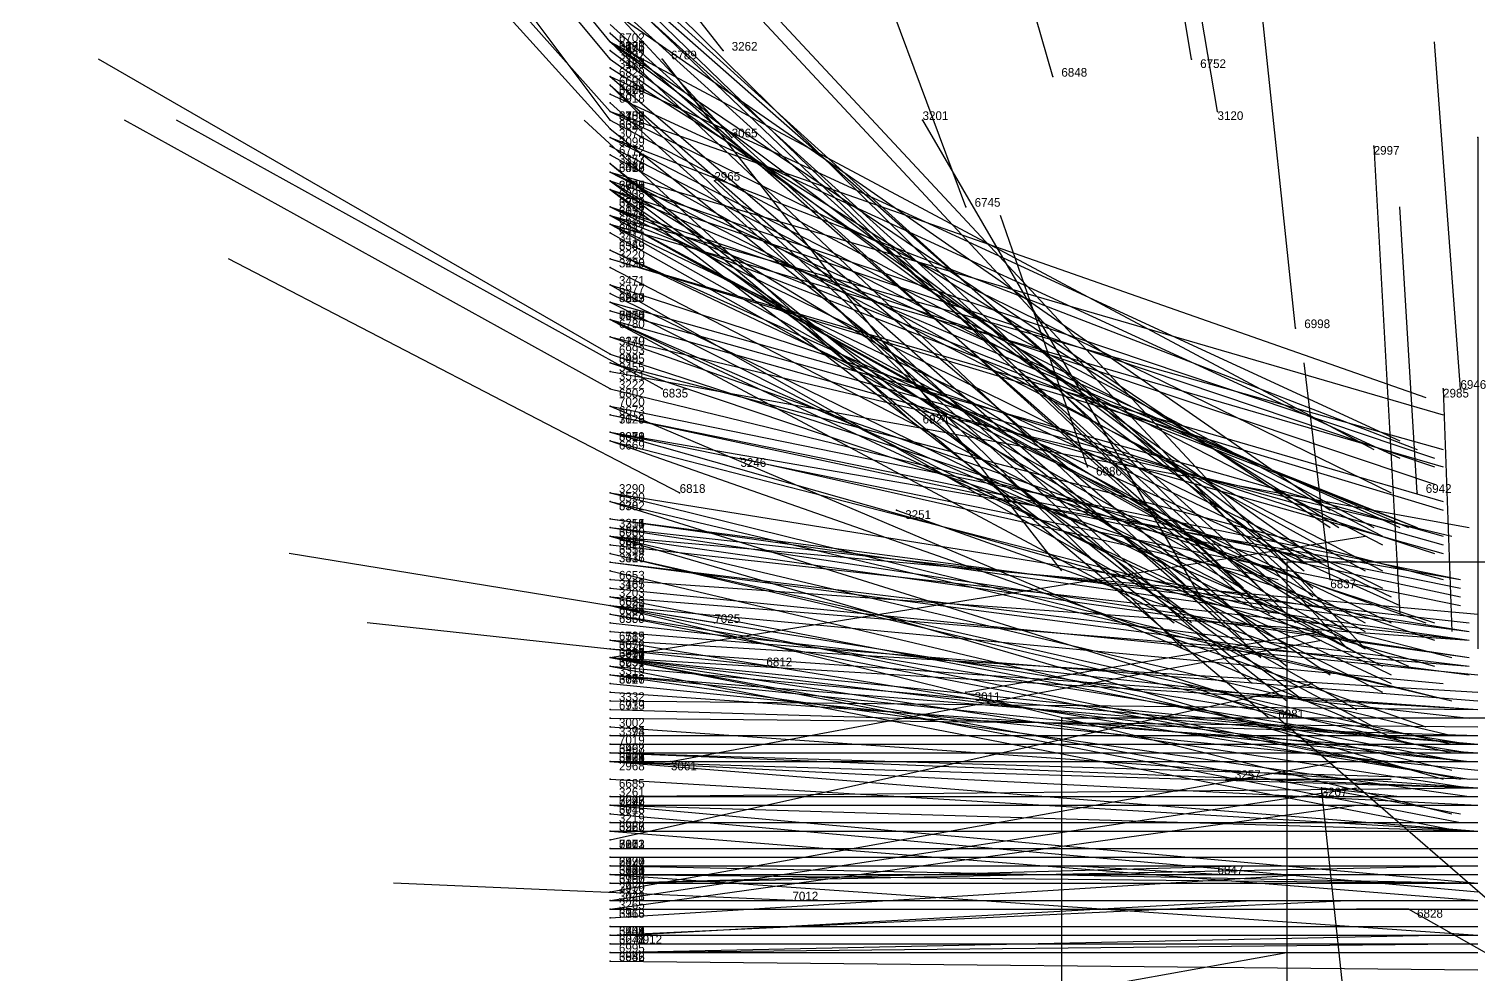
# Model space of a CAD drawing. Extents: x -0.07 to 1.1, y -0.07 to 1.1.
# Drawn here: x -0.067 to 0.1, y 0.8895 to 0.9985 of the extents above; entities that cross this region are included whole.
import ezdxf

# ---------------------------------------------------------------- set-up
doc = ezdxf.new("R2010")
doc.units = 0
for name, color, linetype in [('Clients', 3, 'CONTINUOUS'), ('Facilities', 3, 'CONTINUOUS'), ('Facilities_lines', 3, 'CONTINUOUS'), ('Min_max_boxes', 1, 'CONTINUOUS'), ('Normals', 1, 'CONTINUOUS'), ('Source_points', 5, 'CONTINUOUS'), ('Text', 3, 'CONTINUOUS')]:
    doc.layers.add(name, color=color, linetype=linetype)

msp = doc.modelspace()

# ---------------------------------------------------------------- linework, layer by layer
at = {"layer": 'Clients', "color": 5}
for p in [(0.077, 0.919, 1), (0.082, 0.911), (0.092, 0.897, 1)]:
    msp.add_point(p, dxfattribs=at)
at = {"layer": 'Facilities', "color": 3}
for p in [(0, 0.998, 0.742), (0, 0.997, 0.174), (0, 0.997, 0.108), (0, 0.997, 0.38), (0, 0.997, 0.53), (0, 0.997, 0.54), (0, 0.996, 0.232), (0.013, 0.996), (0, 0.995, 0.332), (0, 0.995, 0.399), (0, 0.994, 0.114), (0.006, 0.995, 1), (0.067, 0.995, 1), (0, 0.993, 0.614), (0, 0.993, 0.865), (0.051, 0.993, 1), (0, 0.992, 0.015), (0, 0.992, 0.609), (0, 0.991, 0.903), (0, 0.99, 0.771), (0, 0.989, 0.2), (0, 0.989, 0.466), (0, 0.989, 0.877), (0.07, 0.989), (0, 0.988, 0.23), (0, 0.988, 0.51), (0.036, 0.988), (0, 0.987, 0.33), (0, 0.987, 0.435), (0, 0.986, 0.209), (0, 0.986, 0.232), (0.014, 0.986), (0.1, 0.986), (0, 0.985, 0.825), (0, 0.984, 0.149), (0.088, 0.985), (0, 0.983, 0.474), (0, 0.983, 0.522), (0, 0.982, 0.204), (0, 0.982, 0.399), (0, 0.982, 0.368), (0, 0.981, 0.221), (0, 0.981, 0.052), (0, 0.981, 0.517), (0, 0.981, 0.866), (0.012, 0.981), (0, 0.98, 0.534), (0, 0.98, 0.86), (0, 0.98, 0.911), (0, 0.98, 0.984), (0, 0.978, 0.112), (0, 0.978, 0.104), (0, 0.978, 0.855), (0.041, 0.978, 1), (0, 0.977, 0.028), (0, 0.977, 0.056), (0, 0.977, 0.585), (0, 0.977, 0.932), (0, 0.977, 0.868), (0, 0.976, 0.209), (0, 0.976, 0.526), (0, 0.976, 0.802), (0, 0.975, 0.311), (0, 0.973, 0.366), (0, 0.973, 0.699), (0, 0.972, 0.187), (0, 0.972, 0.192), (0, 0.971, 0.477), (0, 0.969, 0.501), (0, 0.969, 0.8), (0, 0.968, 0.755), (0, 0.967, 0.321), (0, 0.967, 0.843), (0, 0.967, 0.885), (0, 0.966, 0.82), (0, 0.965, 0.504), (0, 0.965, 0.312), (0, 0.965, 0.743), (0, 0.965, 0.857), (0.079, 0.964, 1), (0, 0.963, 0.158), (0, 0.963, 0.125), (0, 0.961, 0.391), (0, 0.961, 0.997), (0, 0.96, 0.397), (0, 0.96, 0.825), (0, 0.959, 0.447), (0, 0.957, 0.011), (0, 0.957, 0.999), (0.006, 0.957, 1), (0.096, 0.957), (0.098, 0.957, 1), (0, 0.955, 0.549), (0, 0.955, 0.857), (0, 0.954, 0.092), (0, 0.954, 0.836), (0.035, 0.953, 1), (0, 0.952, 0.957), (0, 0.952, 0.853), (0, 0.952, 0.779), (0, 0.951, 0.371), (0, 0.951, 0.691), (0.015, 0.949), (0.055, 0.948, 1), (0, 0.945, 0.241), (0, 0.945, 0.663), (0, 0.944, 0.486), (0, 0.944, 0.979), (0.008, 0.945, 1), (0.093, 0.945, 1), (0.033, 0.943), (0, 0.942, 0.156), (0, 0.942, 0.204), (0, 0.941, 0.192), (0, 0.941, 0.287), (0, 0.94, 0.318), (0, 0.94, 0.415), (0, 0.94, 0.736), (0, 0.94, 0.851), (0, 0.939, 0.128), (0, 0.938, 0.345), (0, 0.938, 0.691), (0, 0.937, 0.461), (0, 0.937, 0.487), (0, 0.936, 0.711), (0, 0.935, 0.071), (0, 0.934, 0.407), (0.083, 0.935, 1), (0, 0.933, 0.053), (0, 0.933, 0.749), (0, 0.932, 0.532), (0, 0.932, 0.579), (0, 0.932, 0.7), (0, 0.932, 0.966), (0, 0.931, 0.668), (0, 0.931, 0.745), (0, 0.93, 0.881), (0, 0.929, 0.887), (0.012, 0.93, 1), (0, 0.928, 0.66), (0, 0.928, 0.861), (0, 0.927, 0.16), (0, 0.926, 0.025), (0, 0.926, 0.343), (0, 0.926, 0.638), (0, 0.926, 0.689), (0, 0.926, 0.757), (0, 0.926, 0.706), (0, 0.926, 0.925), (0, 0.925, 0.241), (0, 0.925, 0.526), (0, 0.924, 0.306), (0, 0.924, 0.582), (0, 0.924, 0.882), (0.018, 0.925, 1), (0, 0.923, 0.229), (0, 0.922, 0.422), (0.041, 0.922), (0, 0.921, 0.861), (0, 0.92, 0.88), (0, 0.919, 0.115), (0, 0.918, 0.311), (0, 0.917, 0.259), (0, 0.916, 0.87), (0, 0.915, 0.067), (0, 0.915, 0.424), (0, 0.915, 0.866), (0, 0.915, 0.838), (0, 0.915, 0.81), (0, 0.914, 0.134), (0, 0.914, 0.462), (0, 0.914, 0.563), (0, 0.914, 0.753), (0, 0.914, 0.864), (0.007, 0.914), (0, 0.912, 0.537), (0.071, 0.912), (0, 0.91, 0.176), (0, 0.91, 0.947), (0, 0.909, 0.092), (0, 0.909, 0.127), (0, 0.909, 0.333), (0, 0.909, 0.634), (0, 0.909, 0.849), (0, 0.908, 0.64), (0, 0.907, 0.17), (0, 0.906, 0.248), (0, 0.906, 0.615), (0, 0.906, 0.785), (0, 0.905, 0.006), (0, 0.904, 0.078), (0, 0.904, 0.903), (0, 0.904, 0.869), (0, 0.903, 0.193), (0, 0.902, 0.378), (0, 0.902, 0.55), (0, 0.902, 0.8), (0, 0.901, 0.243), (0, 0.901, 0.267), (0, 0.901, 0.66), (0, 0.901, 0.528), (0, 0.901, 0.958), (0.07, 0.901, 1), (0, 0.9, 0.06), (0, 0.9, 0.502), (0, 0.9, 0.993), (0, 0.899, 0.023), (0, 0.898, 0.024), (0, 0.898, 0.191), (0, 0.898, 0.414), (0, 0.897, 0.027), (0, 0.897, 0.443), (0.021, 0.898, 1), (0, 0.896, 0.988), (0, 0.895, 0.467), (0, 0.894, 0.147), (0, 0.894, 0.212), (0, 0.894, 0.449), (0, 0.894, 0.986), (0.002, 0.894, 1), (0, 0.893, 0.146), (0, 0.893, 0.516), (0, 0.892, 0.141), (0, 0.892, 0.723), (0, 0.892, 0.967), (0, 0.892, 0.957), (0, 0.891, 0.935)]:
    msp.add_point(p, dxfattribs=at)
at = {"layer": 'Facilities_lines', "color": 3}
for p, q in [((0.122, 0.88, 1), (0.077, 0.919, 1)), ((0.097, 0.77), (0.082, 0.911)), ((0.122, 0.88, 1), (0.092, 0.897, 1))]:
    msp.add_line(p, q, dxfattribs=at)
at = {"layer": 'Min_max_boxes', "color": 1}
for p, q in [((0.3, 0.937), (0.078, 0.937)), ((0.078, 0.937), (0.078, 0.708)), ((0.3, 0.937), (0.078, 0.937)), ((0.078, 0.937), (0.078, 0.708)), ((0.078, 0.937), (0.078, 0.937)), ((0.237, 0.919, 1), (0.052, 0.919, 1)), ((0.052, 0.919, 1), (0.052, 0.723, 1)), ((0.237, 0.919, 1), (0.052, 0.919, 1)), ((0.052, 0.919, 1), (0.052, 0.723, 1)), ((0.052, 0.919, 1), (0.052, 0.919, 1))]:
    msp.add_line(p, q, dxfattribs=at)
at = {"layer": 'Normals', "color": 1}
for p, q in [((0, 0.997, 0.53), (-0.063, 1.074, 0.526)), ((0, 0.995, 0.332), (-0.063, 1.071, 0.322)), ((0, 0.988, 0.51), (-0.06, 1.068, 0.515)), ((0, 0.989, 0.466), (-0.066, 1.063, 0.467)), ((0, 0.987, 0.33), (-0.067, 1.061, 0.32)), ((0.013, 0.996), (-0.037, 1.06, -0.059)), ((0.051, 0.993, 1), (0.032, 1.06, 1.072)), ((0.067, 0.995, 1), (0.056, 1.06, 1.075)), ((0.07, 0.989), (0.058, 1.06, -0.069)), ((0.014, 0.986), (-0.036, 1.04, -0.069)), ((0.041, 0.978, 1), (0.022, 1.029, 1.084)), ((0.079, 0.964, 1), (0.074, 1.011, 1.088)), ((0, 0.999, 0.412), (0.074, 0.932, 0.411)), ((0.001, 1, 0.156), (0.083, 0.943, 0.166)), ((0.002, 1, 0.71), (0.076, 0.933, 0.712)), ((0.004, 1, 0.057), (0.077, 0.934, 0.074)), ((0.004, 1, 0.858), (0.076, 0.931, 0.863)), ((0.005, 1, 0.025), (0.073, 0.934, 0.057)), ((0.006, 1, 0.867), (0.081, 0.934, 0.868)), ((0.007, 1, 0.238), (0.081, 0.933, 0.237)), ((0.008, 1, 0.125), (0.079, 0.93, 0.134)), ((0.017, 1, 0.886), (0.085, 0.927, 0.896)), ((0.019, 1, 0.884), (0.087, 0.927, 0.894)), ((0, 0.998, 0.742), (0.075, 0.932, 0.746)), ((0, 0.997, 0.174), (0.088, 0.95, 0.176)), ((0, 0.997, 0.108), (0.083, 0.941, 0.117)), ((0, 0.997, 0.38), (0.08, 0.937, 0.386)), ((0, 0.997, 0.54), (0.073, 0.928, 0.544)), ((0, 0.996, 0.232), (0.08, 0.936, 0.228)), ((0.098, 0.957, 1), (0.095, 0.997, 1.092)), ((0, 0.961, 0.997), (-0.059, 0.995, 1.07)), ((0, 0.995, 0.399), (0.082, 0.937, 0.402)), ((0, 0.994, 0.114), (0.084, 0.941, 0.123)), ((0.006, 0.995, 1), (0.052, 0.936, 0.934)), ((0, 0.993, 0.614), (0.076, 0.928, 0.607)), ((0, 0.993, 0.865), (0.091, 0.951, 0.869)), ((0, 0.992, 0.015), (0.066, 0.927, 0.054)), ((0, 0.992, 0.609), (0.075, 0.926, 0.598)), ((0, 0.991, 0.903), (0.091, 0.949, 0.899)), ((0, 0.99, 0.771), (0.074, 0.923, 0.777)), ((0, 0.989, 0.2), (0.09, 0.945, 0.195)), ((0, 0.989, 0.877), (0.094, 0.956, 0.868)), ((0, 0.957, 0.999), (-0.056, 0.988, 1.076)), ((0.006, 0.957, 1), (-0.05, 0.988, 1.077)), ((0.035, 0.953, 1), (-0.003, 0.988, 1.086)), ((0, 0.988, 0.23), (0.088, 0.941, 0.226)), ((0.036, 0.988), (0.068, 0.933, 0.077)), ((0, 0.987, 0.435), (0.078, 0.925, 0.43)), ((0, 0.986, 0.209), (0.093, 0.95, 0.2)), ((0, 0.986, 0.232), (0.089, 0.94, 0.225)), ((0.1, 0.986), (0.1, 0.927, 0.081)), ((0, 0.985, 0.825), (0.089, 0.939, 0.831)), ((0, 0.984, 0.149), (0.087, 0.936, 0.16)), ((0.088, 0.985), (0.091, 0.931, 0.084)), ((0, 0.983, 0.474), (0.076, 0.919, 0.462)), ((0, 0.983, 0.522), (0.078, 0.921, 0.514)), ((0, 0.982, 0.204), (0.096, 0.954, 0.198)), ((0, 0.982, 0.399), (0.089, 0.936, 0.407)), ((0, 0.982, 0.368), (0.091, 0.941, 0.374)), ((0, 0.981, 0.221), (0.095, 0.949, 0.215)), ((0, 0.981, 0.052), (0.085, 0.929, 0.064)), ((0, 0.981, 0.517), (0.08, 0.921, 0.51)), ((0, 0.981, 0.866), (0.095, 0.949, 0.866)), ((0.012, 0.981), (0.067, 0.93, 0.066)), ((0, 0.98, 0.534), (0.083, 0.924, 0.538)), ((0, 0.98, 0.86), (0.095, 0.948, 0.86)), ((0, 0.98, 0.911), (0.092, 0.941, 0.907)), ((0, 0.98, 0.984), (0.065, 0.93, 0.927)), ((0, 0.978, 0.112), (0.093, 0.941, 0.113)), ((0, 0.978, 0.104), (0.089, 0.934, 0.11)), ((0, 0.978, 0.855), (0.095, 0.946, 0.856)), ((0.093, 0.945, 1), (0.091, 0.978, 1.094)), ((0, 0.977, 0.028), (0.081, 0.932, 0.065)), ((0, 0.977, 0.056), (0.087, 0.93, 0.07)), ((0, 0.977, 0.585), (0.087, 0.929, 0.581)), ((0, 0.977, 0.932), (0.093, 0.941, 0.921)), ((0, 0.977, 0.868), (0.096, 0.95, 0.863)), ((0, 0.976, 0.209), (0.096, 0.948, 0.201)), ((0, 0.976, 0.526), (0.087, 0.927, 0.517)), ((0, 0.976, 0.802), (0.09, 0.933, 0.81)), ((0.055, 0.948, 1), (0.045, 0.977, 1.095)), ((0, 0.975, 0.311), (0.087, 0.926, 0.311)), ((0, 0.973, 0.366), (0.091, 0.932, 0.37)), ((0, 0.973, 0.699), (0.09, 0.93, 0.702)), ((0.008, 0.945, 1), (-0.044, 0.972, 1.081)), ((0, 0.972, 0.187), (0.096, 0.944, 0.18)), ((0, 0.972, 0.192), (0.096, 0.943, 0.186)), ((0, 0.971, 0.477), (0.089, 0.925, 0.468)), ((0, 0.969, 0.501), (0.086, 0.92, 0.486)), ((0, 0.969, 0.8), (0.095, 0.938, 0.807)), ((0, 0.968, 0.755), (0.09, 0.924, 0.761)), ((0, 0.967, 0.321), (0.089, 0.922, 0.326)), ((0, 0.967, 0.843), (0.096, 0.94, 0.844)), ((0, 0.967, 0.885), (0.096, 0.94, 0.883)), ((0, 0.966, 0.82), (0.096, 0.939, 0.826)), ((0, 0.965, 0.504), (0.09, 0.923, 0.491)), ((0, 0.965, 0.312), (0.092, 0.925, 0.312)), ((0, 0.965, 0.743), (0.088, 0.918, 0.745)), ((0, 0.965, 0.857), (0.096, 0.938, 0.85)), ((0, 0.963, 0.158), (0.097, 0.94, 0.162)), ((0, 0.963, 0.125), (0.094, 0.93, 0.129)), ((0, 0.961, 0.391), (0.095, 0.93, 0.395)), ((0, 0.96, 0.397), (0.095, 0.928, 0.403)), ((0, 0.96, 0.825), (0.096, 0.935, 0.831)), ((0, 0.959, 0.447), (0.099, 0.941, 0.448)), ((0.083, 0.935, 1), (0.08, 0.96, 1.097)), ((0, 0.957, 0.011), (0.082, 0.937, 0.066)), ((0.096, 0.957), (0.097, 0.929, 0.096)), ((0, 0.955, 0.549), (0.092, 0.916, 0.554)), ((0, 0.955, 0.857), (0.098, 0.935, 0.852)), ((0, 0.954, 0.092), (0.098, 0.934, 0.089)), ((0, 0.954, 0.836), (0.098, 0.933, 0.837)), ((0, 0.952, 0.957), (0.095, 0.925, 0.943)), ((0, 0.952, 0.853), (0.098, 0.935, 0.848)), ((0, 0.952, 0.779), (0.098, 0.932, 0.78)), ((0, 0.951, 0.371), (0.094, 0.918, 0.373)), ((0, 0.951, 0.691), (0.097, 0.926, 0.693)), ((0.015, 0.949), (0.077, 0.935, 0.077)), ((0, 0.945, 0.241), (0.099, 0.929, 0.238)), ((0, 0.945, 0.663), (0.097, 0.921, 0.663)), ((0, 0.944, 0.486), (0.097, 0.921, 0.482)), ((0, 0.944, 0.979), (0.08, 0.919, 0.925)), ((0.033, 0.943), (0.078, 0.927, 0.088)), ((0, 0.942, 0.156), (0.099, 0.928, 0.155)), ((0, 0.942, 0.204), (0.099, 0.929, 0.203)), ((0, 0.941, 0.192), (0.099, 0.93, 0.195)), ((0, 0.941, 0.287), (0.099, 0.926, 0.289)), ((0, 0.926, 0.025), (0.087, 0.94, 0.073)), ((0, 0.94, 0.318), (0.096, 0.912, 0.326)), ((0, 0.94, 0.415), (0.099, 0.926, 0.417)), ((0, 0.94, 0.736), (0.097, 0.917, 0.738)), ((0, 0.94, 0.851), (0.1, 0.931, 0.85)), ((0, 0.939, 0.128), (0.099, 0.928, 0.128)), ((0.012, 0.93, 1), (-0.037, 0.938, 1.087)), ((0, 0.938, 0.345), (0.097, 0.916, 0.349)), ((0, 0.938, 0.691), (0.097, 0.915, 0.692)), ((0, 0.937, 0.461), (0.099, 0.925, 0.462)), ((0, 0.937, 0.487), (0.099, 0.924, 0.485)), ((0, 0.936, 0.711), (0.097, 0.913, 0.714)), ((0, 0.935, 0.071), (0.099, 0.928, 0.078)), ((0, 0.934, 0.407), (0.1, 0.924, 0.41)), ((0, 0.933, 0.053), (0.099, 0.925, 0.06)), ((0, 0.933, 0.749), (0.098, 0.914, 0.749)), ((0, 0.932, 0.532), (0.097, 0.908, 0.525)), ((0, 0.932, 0.579), (0.099, 0.916, 0.574)), ((0, 0.932, 0.7), (0.098, 0.912, 0.705)), ((0, 0.932, 0.966), (0.096, 0.923, 0.94)), ((0, 0.931, 0.668), (0.099, 0.915, 0.669)), ((0, 0.931, 0.745), (0.098, 0.912, 0.744)), ((0.018, 0.925, 1), (-0.028, 0.93, 1.089)), ((0, 0.93, 0.881), (0.099, 0.919, 0.878)), ((0, 0.929, 0.887), (0.1, 0.921, 0.884)), ((0.041, 0.922), (0.082, 0.929, 0.091)), ((0, 0.928, 0.66), (0.099, 0.912, 0.662)), ((0, 0.928, 0.861), (0.1, 0.922, 0.861)), ((0, 0.927, 0.16), (0.1, 0.92, 0.161)), ((0.007, 0.914), (0.082, 0.928, 0.064)), ((0, 0.926, 0.343), (0.099, 0.916, 0.344)), ((0, 0.926, 0.638), (0.098, 0.908, 0.639)), ((0, 0.926, 0.689), (0.098, 0.907, 0.694)), ((0, 0.926, 0.757), (0.099, 0.914, 0.756)), ((0, 0.926, 0.706), (0.099, 0.911, 0.709)), ((0, 0.926, 0.925), (0.1, 0.92, 0.92)), ((0, 0.925, 0.241), (0.1, 0.916, 0.239)), ((0, 0.925, 0.526), (0.098, 0.906, 0.524)), ((0, 0.924, 0.306), (0.099, 0.914, 0.307)), ((0, 0.924, 0.582), (0.099, 0.91, 0.579)), ((0, 0.924, 0.882), (0.1, 0.916, 0.879)), ((0, 0.923, 0.229), (0.1, 0.913, 0.226)), ((0, 0.905, 0.006), (0.081, 0.923, 0.062)), ((0, 0.922, 0.422), (0.1, 0.915, 0.422)), ((0.077, 0.919, 1), (0.066, 0.923, 1.099)), ((0, 0.921, 0.861), (0.1, 0.92, 0.861)), ((0, 0.92, 0.88), (0.1, 0.917, 0.879)), ((0, 0.919, 0.115), (0.1, 0.918, 0.114)), ((0, 0.918, 0.311), (0.1, 0.911, 0.313)), ((0, 0.917, 0.259), (0.1, 0.917, 0.259)), ((0, 0.916, 0.87), (0.1, 0.916, 0.87)), ((0, 0.915, 0.067), (0.1, 0.912, 0.075)), ((0, 0.915, 0.424), (0.1, 0.911, 0.424)), ((0, 0.915, 0.866), (0.1, 0.915, 0.866)), ((0, 0.915, 0.838), (0.1, 0.915, 0.838)), ((0, 0.915, 0.81), (0.1, 0.915, 0.81)), ((0, 0.914, 0.134), (0.1, 0.914, 0.134)), ((0, 0.899, 0.023), (0.084, 0.914, 0.075)), ((0, 0.914, 0.462), (0.1, 0.911, 0.462)), ((0, 0.914, 0.563), (0.1, 0.906, 0.56)), ((0, 0.914, 0.753), (0.1, 0.909, 0.753)), ((0, 0.914, 0.864), (0.1, 0.914, 0.864)), ((0, 0.912, 0.537), (0.1, 0.906, 0.536)), ((0.071, 0.912), (0.09, 0.912, 0.098)), ((0, 0.898, 0.024), (0.086, 0.911, 0.074)), ((0, 0.91, 0.947), (0.1, 0.911, 0.937)), ((0.082, 0.911), (0.091, 0.91, 0.1)), ((0, 0.91, 0.176), (0.1, 0.91, 0.176)), ((0, 0.909, 0.092), (0.1, 0.909, 0.092)), ((0, 0.909, 0.127), (0.1, 0.909, 0.127)), ((0, 0.897, 0.027), (0.086, 0.909, 0.077)), ((0, 0.909, 0.333), (0.1, 0.906, 0.333)), ((0, 0.909, 0.634), (0.1, 0.9, 0.635)), ((0, 0.909, 0.849), (0.1, 0.909, 0.849)), ((0, 0.908, 0.64), (0.1, 0.899, 0.641)), ((0, 0.907, 0.17), (0.1, 0.907, 0.17)), ((0, 0.906, 0.248), (0.1, 0.906, 0.248)), ((0, 0.906, 0.615), (0.1, 0.898, 0.615)), ((0, 0.906, 0.785), (0.1, 0.906, 0.785)), ((0, 0.904, 0.078), (0.1, 0.904, 0.084)), ((0, 0.904, 0.903), (0.1, 0.904, 0.903)), ((0, 0.904, 0.869), (0.1, 0.904, 0.869)), ((0, 0.903, 0.193), (0.1, 0.903, 0.193)), ((0, 0.9, 0.06), (0.099, 0.902, 0.077)), ((0, 0.902, 0.378), (0.1, 0.902, 0.378)), ((0, 0.902, 0.55), (0.1, 0.9, 0.549)), ((0, 0.902, 0.8), (0.1, 0.902, 0.8)), ((0, 0.9, 0.993), (0.073, 0.902, 0.925)), ((0.07, 0.901, 1), (0.053, 0.902, 1.099)), ((0, 0.901, 0.243), (0.1, 0.901, 0.243)), ((0, 0.901, 0.267), (0.1, 0.901, 0.267)), ((0, 0.901, 0.66), (0.1, 0.894, 0.661)), ((0, 0.901, 0.528), (0.1, 0.901, 0.528)), ((0, 0.901, 0.958), (0.098, 0.9, 0.938)), ((0, 0.896, 0.988), (0.08, 0.901, 0.929)), ((0.021, 0.898, 1), (-0.025, 0.9, 1.089)), ((0, 0.9, 0.502), (0.1, 0.9, 0.502)), ((0, 0.898, 0.191), (0.1, 0.898, 0.191)), ((0, 0.898, 0.414), (0.1, 0.898, 0.414)), ((0, 0.894, 0.986), (0.085, 0.898, 0.933)), ((0, 0.897, 0.443), (0.1, 0.897, 0.443)), ((0.002, 0.894, 1), (0.074, 0.898, 0.93)), ((0.092, 0.897, 1), (0.086, 0.897, 1.1)), ((0, 0.895, 0.467), (0.1, 0.895, 0.467)), ((0, 0.894, 0.147), (0.1, 0.894, 0.147)), ((0, 0.894, 0.212), (0.1, 0.894, 0.212)), ((0, 0.894, 0.449), (0.1, 0.894, 0.449)), ((0, 0.892, 0.967), (0.095, 0.894, 0.936)), ((0, 0.893, 0.146), (0.1, 0.893, 0.146)), ((0, 0.893, 0.516), (0.1, 0.893, 0.516)), ((0, 0.892, 0.957), (0.098, 0.893, 0.937)), ((0, 0.892, 0.141), (0.1, 0.892, 0.141)), ((0, 0.878, 0.019), (0.078, 0.892, 0.08)), ((0, 0.892, 0.723), (0.1, 0.892, 0.723)), ((0, 0.891, 0.935), (0.1, 0.89, 0.927))]:
    msp.add_line(p, q, dxfattribs=at)
at = {"layer": 'Source_points', "color": 5}
for p in [(0, 0.998, 0.742), (0, 0.997, 0.174), (0, 0.997, 0.108), (0, 0.997, 0.38), (0, 0.997, 0.53), (0, 0.997, 0.54), (0, 0.996, 0.232), (0.013, 0.996), (0, 0.995, 0.332), (0, 0.995, 0.399), (0, 0.994, 0.114), (0.006, 0.995, 1), (0.067, 0.995, 1), (0, 0.993, 0.614), (0, 0.993, 0.865), (0.051, 0.993, 1), (0, 0.992, 0.015), (0, 0.992, 0.609), (0, 0.991, 0.903), (0, 0.99, 0.771), (0, 0.989, 0.2), (0, 0.989, 0.466), (0, 0.989, 0.877), (0.07, 0.989), (0, 0.988, 0.23), (0, 0.988, 0.51), (0.036, 0.988), (0, 0.987, 0.33), (0, 0.987, 0.435), (0, 0.986, 0.209), (0, 0.986, 0.232), (0.014, 0.986), (0.1, 0.986), (0, 0.985, 0.825), (0, 0.984, 0.149), (0.088, 0.985), (0, 0.983, 0.474), (0, 0.983, 0.522), (0, 0.982, 0.204), (0, 0.982, 0.399), (0, 0.982, 0.368), (0, 0.981, 0.221), (0, 0.981, 0.052), (0, 0.981, 0.517), (0, 0.981, 0.866), (0.012, 0.981), (0, 0.98, 0.534), (0, 0.98, 0.86), (0, 0.98, 0.911), (0, 0.98, 0.984), (0, 0.978, 0.112), (0, 0.978, 0.104), (0, 0.978, 0.855), (0.041, 0.978, 1), (0, 0.977, 0.028), (0, 0.977, 0.056), (0, 0.977, 0.585), (0, 0.977, 0.932), (0, 0.977, 0.868), (0, 0.976, 0.209), (0, 0.976, 0.526), (0, 0.976, 0.802), (0, 0.975, 0.311), (0, 0.973, 0.366), (0, 0.973, 0.699), (0, 0.972, 0.187), (0, 0.972, 0.192), (0, 0.971, 0.477), (0, 0.969, 0.501), (0, 0.969, 0.8), (0, 0.968, 0.755), (0, 0.967, 0.321), (0, 0.967, 0.843), (0, 0.967, 0.885), (0, 0.966, 0.82), (0, 0.965, 0.504), (0, 0.965, 0.312), (0, 0.965, 0.743), (0, 0.965, 0.857), (0.079, 0.964, 1), (0, 0.963, 0.158), (0, 0.963, 0.125), (0, 0.961, 0.391), (0, 0.961, 0.997), (0, 0.96, 0.397), (0, 0.96, 0.825), (0, 0.959, 0.447), (0, 0.957, 0.011), (0, 0.957, 0.999), (0.006, 0.957, 1), (0.096, 0.957), (0.098, 0.957, 1), (0, 0.955, 0.549), (0, 0.955, 0.857), (0, 0.954, 0.092), (0, 0.954, 0.836), (0.035, 0.953, 1), (0, 0.952, 0.957), (0, 0.952, 0.853), (0, 0.952, 0.779), (0, 0.951, 0.371), (0, 0.951, 0.691), (0.015, 0.949), (0.055, 0.948, 1), (0, 0.945, 0.241), (0, 0.945, 0.663), (0, 0.944, 0.486), (0, 0.944, 0.979), (0.008, 0.945, 1), (0.093, 0.945, 1), (0.033, 0.943), (0, 0.942, 0.156), (0, 0.942, 0.204), (0, 0.941, 0.192), (0, 0.941, 0.287), (0, 0.94, 0.318), (0, 0.94, 0.415), (0, 0.94, 0.736), (0, 0.94, 0.851), (0, 0.939, 0.128), (0, 0.938, 0.345), (0, 0.938, 0.691), (0, 0.937, 0.461), (0, 0.937, 0.487), (0, 0.936, 0.711), (0, 0.935, 0.071), (0, 0.934, 0.407), (0.083, 0.935, 1), (0, 0.933, 0.053), (0, 0.933, 0.749), (0, 0.932, 0.532), (0, 0.932, 0.579), (0, 0.932, 0.7), (0, 0.932, 0.966), (0, 0.931, 0.668), (0, 0.931, 0.745), (0, 0.93, 0.881), (0, 0.929, 0.887), (0.012, 0.93, 1), (0, 0.928, 0.66), (0, 0.928, 0.861), (0, 0.927, 0.16), (0, 0.926, 0.025), (0, 0.926, 0.343), (0, 0.926, 0.638), (0, 0.926, 0.689), (0, 0.926, 0.757), (0, 0.926, 0.706), (0, 0.926, 0.925), (0, 0.925, 0.241), (0, 0.925, 0.526), (0, 0.924, 0.306), (0, 0.924, 0.582), (0, 0.924, 0.882), (0.018, 0.925, 1), (0, 0.923, 0.229), (0, 0.922, 0.422), (0.041, 0.922), (0, 0.921, 0.861), (0, 0.92, 0.88), (0, 0.919, 0.115), (0.077, 0.919, 1), (0, 0.918, 0.311), (0, 0.917, 0.259), (0, 0.916, 0.87), (0, 0.915, 0.067), (0, 0.915, 0.424), (0, 0.915, 0.866), (0, 0.915, 0.838), (0, 0.915, 0.81), (0, 0.914, 0.134), (0, 0.914, 0.462), (0, 0.914, 0.563), (0, 0.914, 0.753), (0, 0.914, 0.864), (0.007, 0.914), (0, 0.912, 0.537), (0.071, 0.912), (0.082, 0.911), (0, 0.91, 0.176), (0, 0.91, 0.947), (0, 0.909, 0.092), (0, 0.909, 0.127), (0, 0.909, 0.333), (0, 0.909, 0.634), (0, 0.909, 0.849), (0, 0.908, 0.64), (0, 0.907, 0.17), (0, 0.906, 0.248), (0, 0.906, 0.615), (0, 0.906, 0.785), (0, 0.905, 0.006), (0, 0.904, 0.078), (0, 0.904, 0.903), (0, 0.904, 0.869), (0, 0.903, 0.193), (0, 0.902, 0.378), (0, 0.902, 0.55), (0, 0.902, 0.8), (0, 0.901, 0.243), (0, 0.901, 0.267), (0, 0.901, 0.66), (0, 0.901, 0.528), (0, 0.901, 0.958), (0.07, 0.901, 1), (0, 0.9, 0.06), (0, 0.9, 0.502), (0, 0.9, 0.993), (0, 0.899, 0.023), (0, 0.898, 0.024), (0, 0.898, 0.191), (0, 0.898, 0.414), (0, 0.897, 0.027), (0, 0.897, 0.443), (0.021, 0.898, 1), (0.092, 0.897, 1), (0, 0.896, 0.988), (0, 0.895, 0.467), (0, 0.894, 0.147), (0, 0.894, 0.212), (0, 0.894, 0.449), (0, 0.894, 0.986), (0.002, 0.894, 1), (0, 0.893, 0.146), (0, 0.893, 0.516), (0, 0.892, 0.141), (0, 0.892, 0.723), (0, 0.892, 0.967), (0, 0.892, 0.957), (0, 0.891, 0.935)]:
    msp.add_point(p, dxfattribs=at)

# ---------------------------------------------------------------- texts
at = {"layer": 'Text', "color": 3}
for s, p in [('6702', (0.001, 0.997, 0.742)), ('3181', (0.001, 0.996, 0.174)), ('3258', (0.001, 0.996, 0.108)), ('3473', (0.001, 0.996, 0.38)), ('3092', (0.001, 0.995, 0.232)), ('3477', (0.001, 0.995, 0.399)), ('6555', (0.001, 0.996, 0.53)), ('6705', (0.001, 0.996, 0.54)), ('6789', (0.007, 0.995, 1)), ('3262', (0.014, 0.996)), ('3183', (0.001, 0.994, 0.114)), ('3474', (0.001, 0.994, 0.332)), ('6829', (0.001, 0.993, 0.865)), ('6848', (0.052, 0.993, 1)), ('6752', (0.068, 0.994, 1)), ('6690', (0.001, 0.992, 0.614)), ('3020', (0.001, 0.991, 0.015)), ('6666', (0.001, 0.991, 0.609)), ('6974', (0.001, 0.991, 0.903)), ('6918', (0.001, 0.99, 0.771)), ('3107', (0.001, 0.988, 0.2)), ('3289', (0.001, 0.988, 0.23)), ('3458', (0.001, 0.988, 0.466)), ('6736', (0.001, 0.988, 0.877)), ('3201', (0.036, 0.988)), ('3120', (0.07, 0.988)), ('3325', (0.001, 0.987, 0.33)), ('3338', (0.001, 0.987, 0.435)), ('6616', (0.001, 0.987, 0.51)), ('3071', (0.001, 0.986, 0.209)), ('3099', (0.001, 0.985, 0.232)), ('3065', (0.014, 0.986)), ('3153', (0.001, 0.983, 0.149)), ('3377', (0.001, 0.983, 0.474)), ('6772', (0.001, 0.984, 0.825)), ('2997', (0.088, 0.984)), ('3079', (0.001, 0.982, 0.204)), ('3469', (0.001, 0.982, 0.399)), ('3517', (0.001, 0.982, 0.368)), ('6536', (0.001, 0.982, 0.522)), ('3043', (0.001, 0.98, 0.052)), ('2962', (0.001, 0.98, 0.221)), ('6665', (0.001, 0.98, 0.517)), ('6700', (0.001, 0.98, 0.534)), ('6751', (0.001, 0.98, 0.86)), ('6955', (0.001, 0.98, 0.866)), ('2965', (0.012, 0.981)), ('3232', (0.001, 0.978, 0.112)), ('3291', (0.001, 0.978, 0.104)), ('6908', (0.001, 0.979, 0.911)), ('6933', (0.001, 0.979, 0.984)), ('6738', (0.001, 0.978, 0.855)), ('6745', (0.042, 0.978, 1)), ('3077', (0.001, 0.977, 0.028)), ('3151', (0.001, 0.977, 0.056)), ('6633', (0.001, 0.977, 0.585)), ('3132', (0.001, 0.975, 0.209)), ('6680', (0.001, 0.976, 0.526)), ('6773', (0.001, 0.976, 0.932)), ('6783', (0.001, 0.976, 0.868)), ('6941', (0.001, 0.975, 0.802)), ('3414', (0.001, 0.974, 0.311)), ('3365', (0.001, 0.973, 0.366)), ('6549', (0.001, 0.973, 0.699)), ('3220', (0.001, 0.972, 0.187)), ('3225', (0.001, 0.971, 0.192)), ('3430', (0.001, 0.971, 0.477)), ('3471', (0.001, 0.969, 0.501)), ('6977', (0.001, 0.968, 0.8)), ('3299', (0.001, 0.967, 0.321)), ('6519', (0.001, 0.967, 0.755)), ('6807', (0.001, 0.967, 0.843)), ('6923', (0.001, 0.967, 0.885)), ('3476', (0.001, 0.965, 0.504)), ('3510', (0.001, 0.965, 0.312)), ('6675', (0.001, 0.965, 0.743)), ('7004', (0.001, 0.965, 0.82)), ('6780', (0.001, 0.964, 0.857)), ('6998', (0.08, 0.964, 1)), ('3179', (0.001, 0.962, 0.158)), ('3240', (0.001, 0.962, 0.125)), ('3495', (0.001, 0.96, 0.391)), ('6993', (0.001, 0.961, 0.997)), ('6985', (0.001, 0.96, 0.825)), ('3455', (0.001, 0.959, 0.397)), ('3511', (0.001, 0.958, 0.447)), ('3222', (0.001, 0.957, 0.011)), ('6946', (0.098, 0.957, 1)), ('6802', (0.001, 0.956, 0.999)), ('7020', (0.001, 0.955, 0.857)), ('6835', (0.006, 0.956, 1)), ('2985', (0.096, 0.956)), ('3126', (0.001, 0.953, 0.092)), ('6673', (0.001, 0.954, 0.549)), ('7029', (0.001, 0.953, 0.836)), ('6924', (0.036, 0.953, 1)), ('3311', (0.001, 0.951, 0.371)), ('6878', (0.001, 0.951, 0.957)), ('6883', (0.001, 0.951, 0.853)), ('6989', (0.001, 0.951, 0.779)), ('6669', (0.001, 0.95, 0.691)), ('3246', (0.015, 0.948)), ('6986', (0.056, 0.947, 1)), ('3290', (0.001, 0.945, 0.241)), ('6818', (0.008, 0.945, 1)), ('6942', (0.094, 0.945, 1)), ('3302', (0.001, 0.943, 0.486)), ('6590', (0.001, 0.944, 0.663)), ('6782', (0.001, 0.943, 0.979)), ('3251', (0.034, 0.942)), ('3214', (0.001, 0.941, 0.156)), ('3215', (0.001, 0.941, 0.204)), ('3351', (0.001, 0.941, 0.287)), ('3066', (0.001, 0.94, 0.192)), ('6930', (0.001, 0.94, 0.851)), ('3270', (0.001, 0.939, 0.128)), ('3296', (0.001, 0.939, 0.318)), ('3355', (0.001, 0.939, 0.415)), ('3318', (0.001, 0.938, 0.345)), ('6618', (0.001, 0.939, 0.736)), ('6554', (0.001, 0.938, 0.691)), ('3316', (0.001, 0.937, 0.461)), ('3437', (0.001, 0.937, 0.487)), ('6653', (0.001, 0.935, 0.711)), ('3167', (0.001, 0.934, 0.071)), ('3485', (0.001, 0.934, 0.407)), ('3203', (0.001, 0.933, 0.053)), ('6837', (0.083, 0.934, 1)), ('6625', (0.001, 0.932, 0.7)), ('6655', (0.001, 0.932, 0.749)), ('6852', (0.001, 0.932, 0.966)), ('6567', (0.001, 0.931, 0.532)), ('6606', (0.001, 0.931, 0.579)), ('6684', (0.001, 0.931, 0.745)), ('6550', (0.001, 0.93, 0.668)), ('6969', (0.001, 0.93, 0.881)), ('7025', (0.012, 0.93, 1)), ('6585', (0.001, 0.928, 0.66)), ('6719', (0.001, 0.928, 0.887)), ('3056', (0.001, 0.927, 0.16)), ('3096', (0.001, 0.926, 0.025)), ('3395', (0.001, 0.926, 0.343)), ('6872', (0.001, 0.927, 0.861)), ('6577', (0.001, 0.926, 0.638)), ('6651', (0.001, 0.926, 0.706)), ('6914', (0.001, 0.926, 0.925)), ('3237', (0.001, 0.925, 0.241)), ('6591', (0.001, 0.925, 0.689)), ('6597', (0.001, 0.925, 0.757)), ('6634', (0.001, 0.925, 0.526)), ('6812', (0.018, 0.925, 1)), ('3319', (0.001, 0.924, 0.306)), ('3026', (0.001, 0.923, 0.229)), ('6677', (0.001, 0.923, 0.582)), ('6746', (0.001, 0.923, 0.882)), ('3332', (0.001, 0.921, 0.422)), ('3011', (0.042, 0.921)), ('6733', (0.001, 0.92, 0.861)), ('6919', (0.001, 0.92, 0.88)), ('3002', (0.001, 0.918, 0.115)), ('6981', (0.077, 0.919, 1)), ('3374', (0.001, 0.917, 0.259)), ('3393', (0.001, 0.917, 0.311)), ('7019', (0.001, 0.916, 0.87)), ('3497', (0.001, 0.915, 0.424)), ('6968', (0.001, 0.915, 0.838)), ('3033', (0.001, 0.914, 0.067)), ('3406', (0.001, 0.914, 0.462)), ('6639', (0.001, 0.914, 0.563)), ('6714', (0.001, 0.914, 0.753)), ('6821', (0.001, 0.914, 0.866)), ('6901', (0.001, 0.914, 0.864)), ('6999', (0.001, 0.914, 0.81)), ('2968', (0.001, 0.913, 0.134)), ('3061', (0.007, 0.913)), ('6685', (0.001, 0.911, 0.537)), ('3257', (0.072, 0.912)), ('3261', (0.001, 0.91, 0.176)), ('3207', (0.082, 0.91)), ('3072', (0.001, 0.909, 0.127)), ('3297', (0.001, 0.909, 0.333)), ('3048', (0.001, 0.908, 0.092)), ('6648', (0.001, 0.909, 0.634)), ('7026', (0.001, 0.909, 0.947)), ('6713', (0.001, 0.908, 0.64)), ('6916', (0.001, 0.908, 0.849)), ('3219', (0.001, 0.907, 0.17)), ('3286', (0.001, 0.906, 0.248)), ('6523', (0.001, 0.906, 0.615)), ('6967', (0.001, 0.906, 0.785)), ('3102', (0.001, 0.904, 0.078)), ('3263', (0.001, 0.904, 0.006)), ('6871', (0.001, 0.904, 0.903)), ('7011', (0.001, 0.904, 0.869)), ('3420', (0.001, 0.902, 0.378)), ('3004', (0.001, 0.901, 0.243)), ('3426', (0.001, 0.901, 0.267)), ('2974', (0.001, 0.902, 0.193)), ('6897', (0.001, 0.902, 0.8)), ('6658', (0.001, 0.901, 0.55)), ('6710', (0.001, 0.901, 0.528)), ('6841', (0.001, 0.901, 0.958)), ('6847', (0.07, 0.901, 1)), ('3190', (0.001, 0.9, 0.06)), ('6706', (0.001, 0.9, 0.66)), ('6987', (0.001, 0.9, 0.993)), ('3450', (0.001, 0.899, 0.502)), ('3028', (0.001, 0.898, 0.024)), ('3441', (0.001, 0.898, 0.414)), ('2979', (0.001, 0.899, 0.023)), ('7012', (0.021, 0.898, 1)), ('3265', (0.001, 0.897, 0.191)), ('3118', (0.001, 0.896, 0.027)), ('3363', (0.001, 0.896, 0.443)), ('6965', (0.001, 0.896, 0.988)), ('6828', (0.093, 0.896, 1)), ('3204', (0.001, 0.894, 0.147)), ('3438', (0.001, 0.894, 0.449)), ('3509', (0.001, 0.894, 0.467)), ('3047', (0.001, 0.893, 0.146)), ('3248', (0.001, 0.893, 0.212)), ('6741', (0.001, 0.894, 0.986)), ('6671', (0.001, 0.893, 0.516)), ('6912', (0.003, 0.893, 1)), ('3045', (0.001, 0.891, 0.141)), ('6995', (0.001, 0.892, 0.957)), ('6586', (0.001, 0.891, 0.723)), ('6832', (0.001, 0.891, 0.935)), ('6953', (0.001, 0.891, 0.967))]:
    msp.add_text(s, height=0.001, dxfattribs=at).set_placement(p)

doc.saveas('drawing.dxf')
